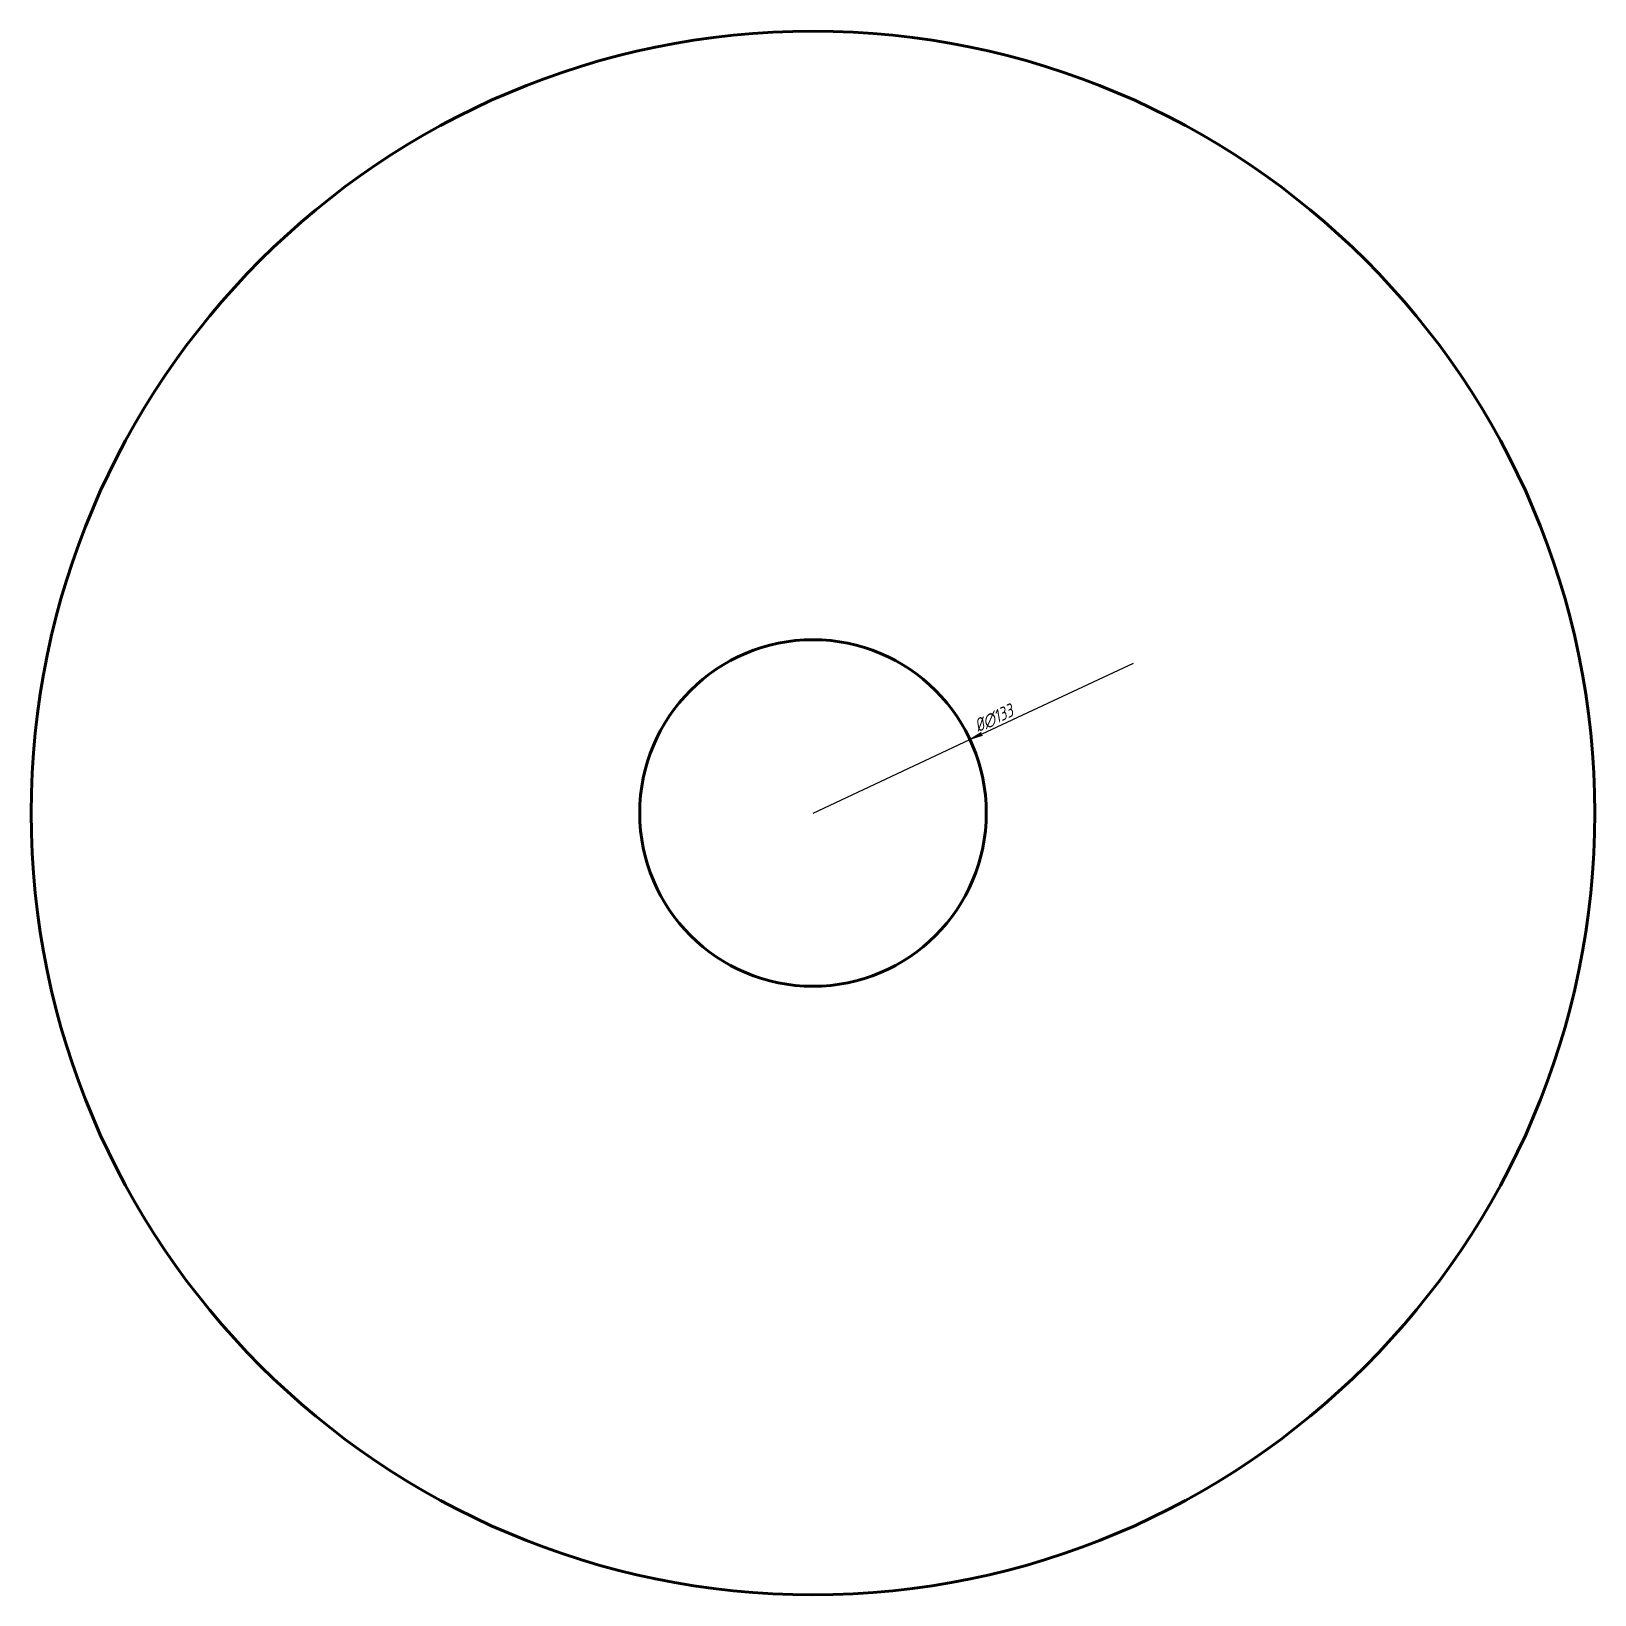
# Model space of a CAD drawing. Header units: millimetres. Extents: x -299 to 301, y -277 to 323.
import ezdxf

# ---------------------------------------------------------------- set-up
doc = ezdxf.new("R2010")
doc.units = ezdxf.units.MM
doc.linetypes.add('K5LT_BASIC', pattern=[0])
doc.linetypes.add('K5LT_THIN', pattern=[0])
doc.layers.add('Системный слой', color=7, linetype='Continuous')
doc.styles.add('KDIMTEXTSTYLE', font='GOST_AU.SHX', dxfattribs={"width": 0.96, "oblique": 15, "height": 5})
doc.dimstyles.new('KDIMSTYLE (1.00)', dxfattribs={"dimtxt": 5, "dimasz": 1, "dimexe": 2, "dimexo": 0, "dimgap": 1, "dimtad": 1, "dimtxsty": 'KDIMTEXTSTYLE', "dimsah": 1, "dimcen": 0, "dimdle": 1, "dimadec": 0, "dimazin": 0, "dimtfac": 0.667, "dimtmove": 0, "dimatfit": 3, "dimfxl": 1, "dimtvp": 1, "dimtolj": 1, "dimtzin": 0, "dimarcsym": 0})

# ---------------------------------------------------------------- blocks, each defined once
blk = doc.blocks.new('KDIMARROW_01')
at = {"layer": 'Системный слой'}
blk.add_hatch(color=0, dxfattribs=at).paths.add_polyline_path([(0, 0), (-5, 0.658262491226197), (-4.5, 6e-16), (-5, -0.6582624912261956)])
at = {"layer": 'Системный слой', "color": 0, "linetype": 'K5LT_THIN', "lineweight": 18}
for p, q in [((-4.5, 6e-16), (-5, 0.658262491226197)), ((-5, 0.658262491226197), (0, 0)), ((0, 0), (-5, -0.6582624912261956)), ((-5, -0.6582624912261956), (-4.5, 6e-16)), ((0, 0), (-1, 0))]:
    blk.add_line(p, q, dxfattribs=at)

msp = doc.modelspace()

# ---------------------------------------------------------------- linework, layer by layer
at = {"layer": 'Системный слой', "color": 5, "linetype": 'K5LT_BASIC', "lineweight": 60, "true_color": 0x0000ff}
for radius in [299.9999999999999, 66.5]:
    msp.add_circle((1.156928036213685, 23.20604433565165), radius, dxfattribs=at)

# ---------------------------------------------------------------- dimensions: what is measured, and where the dimension line sits
at = {"layer": 'Системный слой', "color": 7}
msp.add_diameter_dim(center=(1.1569280362136851, 23.206044335651654), radius=66.5, location=(71.97594278519372, 56.33014438104495), dimstyle='KDIMSTYLE (1.00)', override={"dimpost": '\\H5.0;\\W0.965;\\Q15;∅<>', "dimblk1": 'KDIMARROW_01', "dimblk2": 'KDIMARROW_01', "dimclrt": 7, "dimatfit": 2, "dimtolj": 1}, dxfattribs=at).render()

doc.saveas('drawing.dxf')
